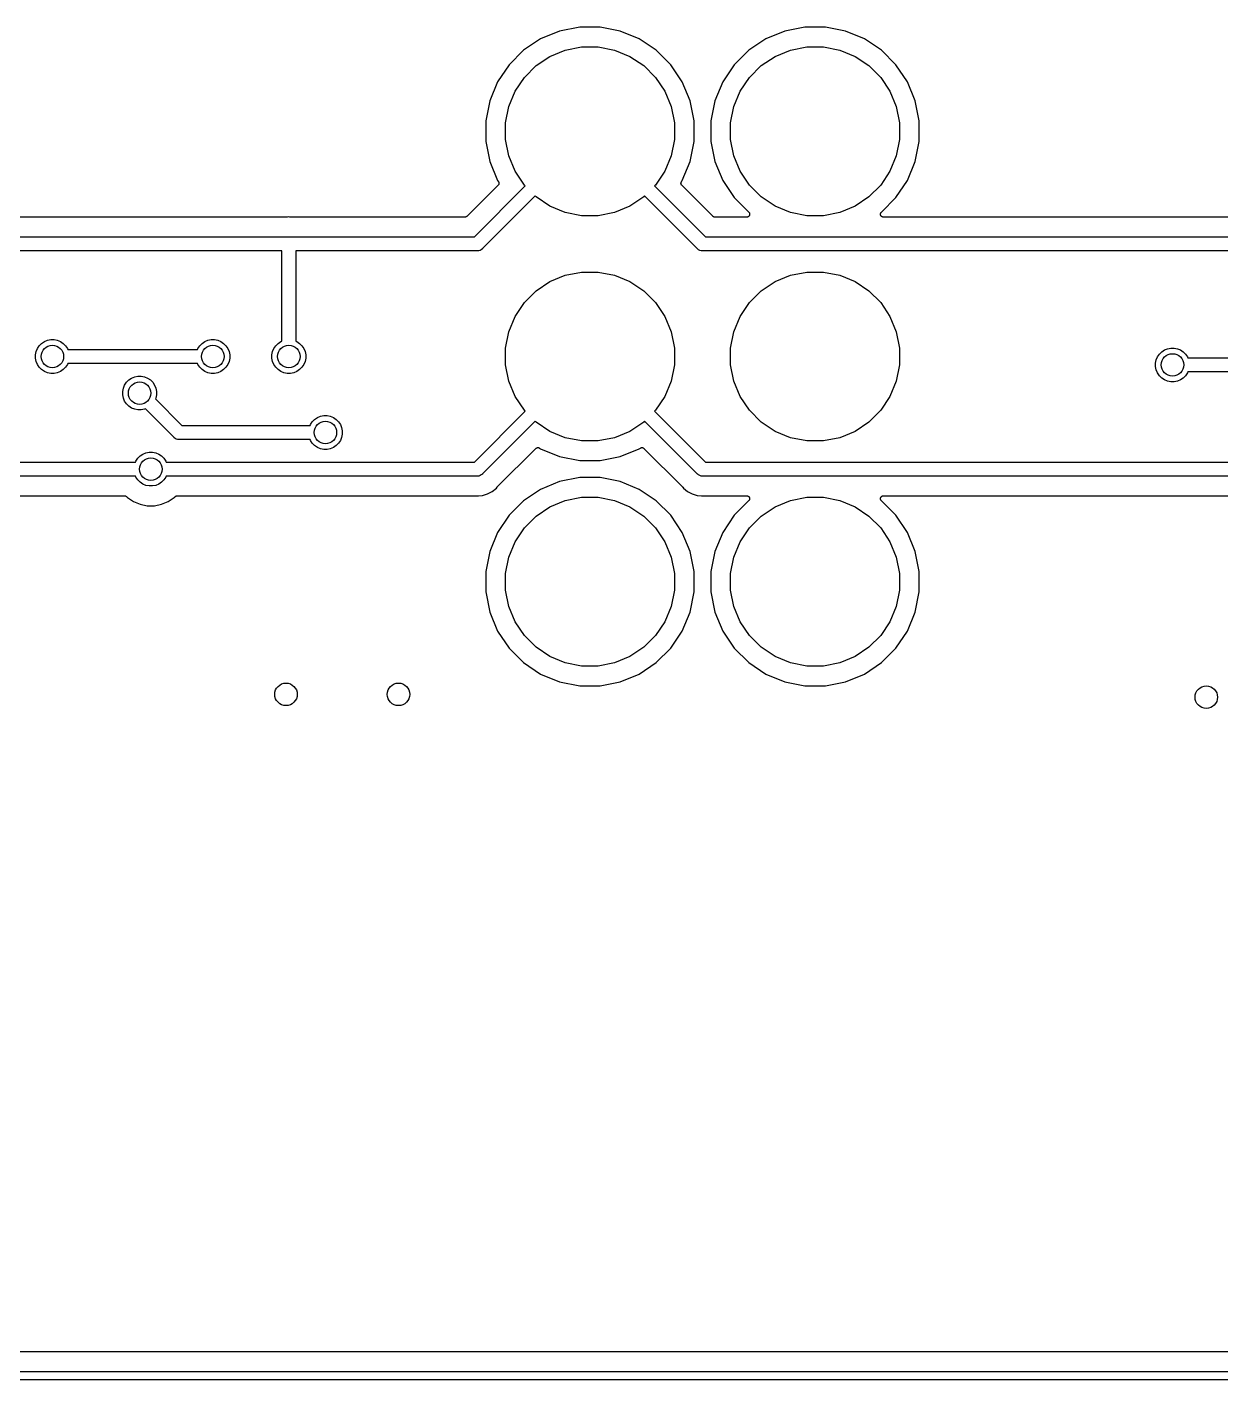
# Model space of a CAD drawing. Extents: x 3.36 to 8.33, y -5.94 to -3.6.
# Drawn here: x 6.598 to 7.433, y -5.936 to -4.99 of the extents above; entities that cross this region are included whole.
import ezdxf

# ---------------------------------------------------------------- set-up
doc = ezdxf.new("R2010")
doc.units = 0
doc.header["$MEASUREMENT"] = 0
doc.layers.add('BLACK', color=7, linetype='CONTINUOUS')

msp = doc.modelspace()

# ---------------------------------------------------------------- linework, layer by layer
at = {"layer": 'BLACK', "linetype": 'CONTINUOUS'}
for p, q in [((6.97088, -4.99296), (6.95763, -4.99845)), ((6.98495, -4.99016), (6.97088, -4.99296)), ((6.9993, -4.99016), (6.98495, -4.99016)), ((7.01337, -4.99296), (6.9993, -4.99016)), ((7.02663, -4.99845), (7.01337, -4.99296)), ((7.12836, -4.99296), (7.11511, -4.99845)), ((7.14243, -4.99016), (7.12836, -4.99296)), ((7.15678, -4.99016), (7.14243, -4.99016)), ((7.17085, -4.99296), (7.15678, -4.99016)), ((7.18411, -4.99845), (7.17085, -4.99296)), ((6.95763, -4.99845), (6.9457, -5.00642)), ((7.03856, -5.00642), (7.02663, -4.99845)), ((7.11511, -4.99845), (7.10318, -5.00642)), ((7.19604, -5.00642), (7.18411, -4.99845)), ((6.9457, -5.00642), (6.93555, -5.01656)), ((6.95448, -5.01712), (6.96415, -5.01066)), ((6.96415, -5.01066), (6.9749, -5.00621)), ((6.9749, -5.00621), (6.98631, -5.00394)), ((6.98631, -5.00394), (6.99794, -5.00394)), ((6.99794, -5.00394), (7.00935, -5.00621)), ((7.00935, -5.00621), (7.0201, -5.01066)), ((7.0201, -5.01066), (7.02977, -5.01712)), ((7.0487, -5.01656), (7.03856, -5.00642)), ((7.10318, -5.00642), (7.09303, -5.01656)), ((7.11196, -5.01712), (7.12163, -5.01066)), ((7.12163, -5.01066), (7.13238, -5.00621)), ((7.13238, -5.00621), (7.14379, -5.00394)), ((7.14379, -5.00394), (7.15542, -5.00394)), ((7.15542, -5.00394), (7.16683, -5.00621)), ((7.16683, -5.00621), (7.17758, -5.01066)), ((7.17758, -5.01066), (7.18725, -5.01712)), ((7.20618, -5.01656), (7.19604, -5.00642)), ((6.93555, -5.01656), (6.92758, -5.02849)), ((6.94625, -5.02535), (6.95448, -5.01712)), ((7.02977, -5.01712), (7.038, -5.02535)), ((7.05667, -5.02849), (7.0487, -5.01656)), ((7.09303, -5.01656), (7.08506, -5.02849)), ((7.10374, -5.02535), (7.11196, -5.01712)), ((7.18725, -5.01712), (7.19548, -5.02535)), ((7.21415, -5.02849), (7.20618, -5.01656)), ((6.92758, -5.02849), (6.92209, -5.04175)), ((6.93979, -5.03502), (6.94625, -5.02535)), ((7.038, -5.02535), (7.04446, -5.03502)), ((7.06216, -5.04175), (7.05667, -5.02849)), ((7.08506, -5.02849), (7.07957, -5.04175)), ((7.09727, -5.03502), (7.10374, -5.02535)), ((7.19548, -5.02535), (7.20194, -5.03502)), ((7.21964, -5.04175), (7.21415, -5.02849)), ((6.93534, -5.04577), (6.93979, -5.03502)), ((7.04446, -5.03502), (7.04891, -5.04577)), ((7.09282, -5.04577), (7.09727, -5.03502)), ((7.20194, -5.03502), (7.20639, -5.04577)), ((6.92209, -5.04175), (6.91929, -5.05582)), ((6.93307, -5.05718), (6.93534, -5.04577)), ((7.04891, -5.04577), (7.05118, -5.05718)), ((7.06496, -5.05582), (7.06216, -5.04175)), ((7.07957, -5.04175), (7.07677, -5.05582)), ((7.09055, -5.05718), (7.09282, -5.04577)), ((7.20639, -5.04577), (7.20866, -5.05718)), ((7.22244, -5.05582), (7.21964, -5.04175)), ((6.91929, -5.05582), (6.91929, -5.07017)), ((6.93307, -5.06881), (6.93307, -5.05718)), ((7.05118, -5.05718), (7.05118, -5.06881)), ((7.06496, -5.07017), (7.06496, -5.05582)), ((7.07677, -5.05582), (7.07677, -5.07017)), ((7.09055, -5.06881), (7.09055, -5.05718)), ((7.20866, -5.05718), (7.20866, -5.06881)), ((7.22244, -5.07017), (7.22244, -5.05582)), ((6.93534, -5.08022), (6.93307, -5.06881)), ((7.05118, -5.06881), (7.04891, -5.08022)), ((7.09282, -5.08022), (7.09055, -5.06881)), ((7.20866, -5.06881), (7.20639, -5.08022)), ((6.91929, -5.07017), (6.92209, -5.08424)), ((7.06216, -5.08424), (7.06496, -5.07017)), ((7.07677, -5.07017), (7.07957, -5.08424)), ((7.21964, -5.08424), (7.22244, -5.07017)), ((6.92209, -5.08424), (6.92758, -5.09749)), ((6.93979, -5.09097), (6.93534, -5.08022)), ((7.04891, -5.08022), (7.04446, -5.09097)), ((7.05667, -5.09749), (7.06216, -5.08424)), ((7.07957, -5.08424), (7.08506, -5.09749)), ((7.09727, -5.09097), (7.09282, -5.08022)), ((7.20639, -5.08022), (7.20194, -5.09097)), ((7.21415, -5.09749), (7.21964, -5.08424)), ((6.92758, -5.09749), (6.92812, -5.09831)), ((6.94625, -5.10064), (6.93979, -5.09097)), ((7.04446, -5.09097), (7.038, -5.10064)), ((7.05613, -5.09831), (7.05667, -5.09749)), ((7.08506, -5.09749), (7.09303, -5.10942)), ((7.10374, -5.10064), (7.09727, -5.09097)), ((7.20194, -5.09097), (7.19548, -5.10064)), ((7.20618, -5.10942), (7.21415, -5.09749)), ((6.92788, -5.10079), (6.90622, -5.12245)), ((6.91135, -5.13681), (6.94689, -5.10127)), ((6.928, -5.10065), (6.92788, -5.10079)), ((6.92811, -5.10051), (6.928, -5.10065)), ((6.92812, -5.1005), (6.92811, -5.10051)), ((6.92812, -5.09831), (6.92813, -5.09832)), ((6.92821, -5.10033), (6.92812, -5.10049)), ((6.92812, -5.10049), (6.92812, -5.1005)), ((6.92813, -5.09832), (6.92813, -5.09832)), ((6.92813, -5.09832), (6.92813, -5.09832)), ((6.92813, -5.09832), (6.92814, -5.09833)), ((6.92814, -5.09833), (6.92822, -5.09849)), ((6.9283, -5.10017), (6.92821, -5.10033)), ((6.92822, -5.09849), (6.92831, -5.09866)), ((6.92831, -5.10016), (6.9283, -5.10016)), ((6.9283, -5.10016), (6.9283, -5.10017)), ((6.92831, -5.09866), (6.92831, -5.09866)), ((6.92831, -5.09866), (6.92832, -5.09867)), ((6.92836, -5.09998), (6.92831, -5.10016)), ((6.92832, -5.09867), (6.92837, -5.09885)), ((6.92841, -5.0998), (6.92836, -5.09998)), ((6.92837, -5.09885), (6.92842, -5.09902)), ((6.92842, -5.0998), (6.92841, -5.0998)), ((6.92842, -5.09902), (6.92842, -5.09903)), ((6.92842, -5.09903), (6.92842, -5.09904)), ((6.92842, -5.09904), (6.92844, -5.09922)), ((6.92844, -5.0996), (6.92842, -5.09979)), ((6.92842, -5.09979), (6.92842, -5.0998)), ((6.92844, -5.09922), (6.92846, -5.09941)), ((6.92846, -5.09942), (6.92844, -5.0996)), ((6.92846, -5.09941), (6.92846, -5.09941)), ((6.92846, -5.09941), (6.92846, -5.09942)), ((6.94689, -5.10127), (6.94625, -5.10064)), ((7.038, -5.10064), (7.03736, -5.10127)), ((7.03736, -5.10127), (7.0729, -5.13681)), ((7.0558, -5.09938), (7.05582, -5.0992)), ((7.0558, -5.09939), (7.0558, -5.09938)), ((7.05581, -5.09958), (7.0558, -5.09939)), ((7.0558, -5.09939), (7.0558, -5.09939)), ((7.05583, -5.09976), (7.05581, -5.09958)), ((7.05582, -5.0992), (7.05583, -5.09901)), ((7.05583, -5.09901), (7.05584, -5.099)), ((7.05583, -5.09977), (7.05583, -5.09976)), ((7.05583, -5.09978), (7.05583, -5.09977)), ((7.05589, -5.09995), (7.05583, -5.09978)), ((7.05584, -5.099), (7.05589, -5.09882)), ((7.05584, -5.099), (7.05584, -5.099)), ((7.05589, -5.09882), (7.05595, -5.09864)), ((7.05594, -5.10013), (7.05589, -5.09995)), ((7.05594, -5.10014), (7.05594, -5.10013)), ((7.05603, -5.10031), (7.05594, -5.10014)), ((7.05594, -5.10014), (7.05594, -5.10014)), ((7.05595, -5.09863), (7.05604, -5.09847)), ((7.05595, -5.09864), (7.05595, -5.09863)), ((7.05595, -5.09864), (7.05595, -5.09864)), ((7.05611, -5.10047), (7.05603, -5.10031)), ((7.05604, -5.09847), (7.05613, -5.09831)), ((7.05612, -5.10048), (7.05611, -5.10047)), ((7.05624, -5.10063), (7.05612, -5.10048)), ((7.05612, -5.10048), (7.05612, -5.10048)), ((7.05635, -5.10077), (7.05624, -5.10063)), ((7.05636, -5.10078), (7.05635, -5.10077)), ((7.05637, -5.10079), (7.05636, -5.10078)), ((7.05636, -5.10078), (7.05636, -5.10078)), ((7.05636, -5.10078), (7.05636, -5.10078)), ((7.07804, -5.12245), (7.05637, -5.10079)), ((7.11196, -5.10886), (7.10374, -5.10064)), ((7.19548, -5.10064), (7.18725, -5.10886)), ((6.95385, -5.10823), (6.91704, -5.14504)), ((6.95448, -5.10886), (6.95385, -5.10823)), ((6.96415, -5.11533), (6.95448, -5.10886)), ((6.9749, -5.11978), (6.96415, -5.11533)), ((7.0201, -5.11533), (7.00935, -5.11978)), ((7.02977, -5.10886), (7.0201, -5.11533)), ((7.0304, -5.10823), (7.02977, -5.10886)), ((7.06722, -5.14504), (7.0304, -5.10823)), ((7.09303, -5.10942), (7.10328, -5.11967)), ((7.12163, -5.11533), (7.11196, -5.10886)), ((7.13238, -5.11978), (7.12163, -5.11533)), ((7.17758, -5.11533), (7.16683, -5.11978)), ((7.18725, -5.10886), (7.17758, -5.11533)), ((7.19594, -5.11967), (7.20618, -5.10942)), ((6.78048, -5.12303), (6.5674, -5.12303)), ((6.78056, -5.12302), (6.78048, -5.12303)), ((6.78065, -5.12302), (6.78056, -5.12302)), ((6.78067, -5.12302), (6.78065, -5.12302)), ((6.7815, -5.12294), (6.78067, -5.12302)), ((6.78232, -5.12302), (6.7815, -5.12294)), ((6.7824, -5.12302), (6.78232, -5.12302)), ((6.78248, -5.12303), (6.7824, -5.12302)), ((6.78251, -5.12303), (6.78248, -5.12303)), ((6.90482, -5.12303), (6.78251, -5.12303)), ((6.90501, -5.12301), (6.90482, -5.12303)), ((6.90519, -5.123), (6.90501, -5.12301)), ((6.9052, -5.123), (6.90519, -5.123)), ((6.90521, -5.12299), (6.9052, -5.123)), ((6.90538, -5.12294), (6.90521, -5.12299)), ((6.90556, -5.12289), (6.90538, -5.12294)), ((6.90557, -5.12288), (6.90556, -5.12289)), ((6.90556, -5.12289), (6.90556, -5.12289)), ((6.90574, -5.1228), (6.90557, -5.12288)), ((6.9059, -5.12271), (6.90574, -5.1228)), ((6.90591, -5.1227), (6.9059, -5.12271)), ((6.9059, -5.12271), (6.9059, -5.12271)), ((6.90606, -5.12259), (6.90591, -5.1227)), ((6.9062, -5.12247), (6.90606, -5.12259)), ((6.90621, -5.12246), (6.9062, -5.12247)), ((6.90622, -5.12245), (6.90621, -5.12246)), ((6.90621, -5.12246), (6.90621, -5.12246)), ((6.90621, -5.12246), (6.90621, -5.12246)), ((6.98631, -5.12205), (6.9749, -5.11978)), ((6.99794, -5.12205), (6.98631, -5.12205)), ((7.00935, -5.11978), (6.99794, -5.12205)), ((7.07818, -5.12257), (7.07804, -5.12245)), ((7.07832, -5.12269), (7.07818, -5.12257)), ((7.07833, -5.1227), (7.07832, -5.12269)), ((7.07832, -5.12269), (7.07832, -5.12269)), ((7.07849, -5.12279), (7.07833, -5.1227)), ((7.07865, -5.12287), (7.07849, -5.12279)), ((7.07866, -5.12288), (7.07865, -5.12287)), ((7.07867, -5.12288), (7.07866, -5.12288)), ((7.07885, -5.12293), (7.07867, -5.12288)), ((7.07902, -5.12299), (7.07885, -5.12293)), ((7.07903, -5.12299), (7.07902, -5.12299)), ((7.07904, -5.12299), (7.07903, -5.12299)), ((7.07922, -5.12301), (7.07904, -5.12299)), ((7.0794, -5.12303), (7.07922, -5.12301)), ((7.07942, -5.12303), (7.0794, -5.12303)), ((7.07943, -5.12303), (7.07942, -5.12303)), ((7.07942, -5.12303), (7.07942, -5.12303)), ((7.07942, -5.12303), (7.07942, -5.12303)), ((7.10189, -5.12303), (7.07943, -5.12303)), ((7.10207, -5.12301), (7.10189, -5.12303)), ((7.10227, -5.123), (7.10207, -5.12301)), ((7.10245, -5.12294), (7.10227, -5.12299)), ((7.10227, -5.12299), (7.10227, -5.12299)), ((7.10227, -5.12299), (7.10227, -5.123)), ((7.10263, -5.12289), (7.10245, -5.12294)), ((7.10264, -5.12288), (7.10263, -5.12289)), ((7.10281, -5.12279), (7.10264, -5.12288)), ((7.10264, -5.12288), (7.10264, -5.12288)), ((7.10297, -5.12271), (7.10281, -5.12279)), ((7.10298, -5.1227), (7.10297, -5.12271)), ((7.10313, -5.12258), (7.10298, -5.1227)), ((7.10298, -5.1227), (7.10298, -5.1227)), ((7.10327, -5.12246), (7.10313, -5.12258)), ((7.10328, -5.12246), (7.10327, -5.12246)), ((7.10327, -5.12246), (7.10327, -5.12246)), ((7.10328, -5.11967), (7.1033, -5.11969)), ((7.1034, -5.12231), (7.10328, -5.12246)), ((7.1033, -5.11969), (7.1033, -5.11969)), ((7.1033, -5.11969), (7.1033, -5.11969)), ((7.1033, -5.11969), (7.1033, -5.11969)), ((7.1033, -5.11969), (7.10341, -5.11983)), ((7.10352, -5.12217), (7.1034, -5.12231)), ((7.10341, -5.11983), (7.10354, -5.11999)), ((7.10361, -5.12199), (7.10352, -5.12216)), ((7.10352, -5.12216), (7.10352, -5.12217)), ((7.10352, -5.12217), (7.10352, -5.12217)), ((7.10354, -5.11999), (7.10354, -5.11999)), ((7.10354, -5.11999), (7.10354, -5.11999)), ((7.10354, -5.11999), (7.10363, -5.12016)), ((7.1037, -5.12183), (7.10361, -5.12199)), ((7.10363, -5.12016), (7.10371, -5.12033)), ((7.10376, -5.12164), (7.1037, -5.12183)), ((7.1037, -5.12183), (7.1037, -5.12183)), ((7.1037, -5.12183), (7.1037, -5.12183)), ((7.10371, -5.12033), (7.10372, -5.12033)), ((7.10372, -5.12033), (7.10372, -5.12033)), ((7.10372, -5.12033), (7.10377, -5.12052)), ((7.10382, -5.12147), (7.10376, -5.12164)), ((7.10377, -5.12052), (7.10382, -5.12069)), ((7.10382, -5.12069), (7.10382, -5.1207)), ((7.10382, -5.1207), (7.10382, -5.1207)), ((7.10382, -5.1207), (7.10384, -5.12089)), ((7.10384, -5.12127), (7.10382, -5.12146)), ((7.10382, -5.12146), (7.10382, -5.12146)), ((7.10382, -5.12146), (7.10382, -5.12147)), ((7.10384, -5.12089), (7.10386, -5.12108)), ((7.10386, -5.12108), (7.10384, -5.12127)), ((7.10386, -5.12108), (7.10386, -5.12108)), ((7.10386, -5.12108), (7.10386, -5.12108)), ((7.14379, -5.12205), (7.13238, -5.11978)), ((7.15542, -5.12205), (7.14379, -5.12205)), ((7.16683, -5.11978), (7.15542, -5.12205)), ((7.19535, -5.12105), (7.19537, -5.12086)), ((7.19535, -5.12106), (7.19535, -5.12105)), ((7.19535, -5.12105), (7.19535, -5.12105)), ((7.19537, -5.12125), (7.19535, -5.12106)), ((7.19537, -5.12086), (7.19539, -5.12067)), ((7.19539, -5.12143), (7.19537, -5.12125)), ((7.19539, -5.12067), (7.19545, -5.12048)), ((7.19539, -5.12067), (7.19539, -5.12067)), ((7.19539, -5.12067), (7.19539, -5.12067)), ((7.19539, -5.12144), (7.19539, -5.12143)), ((7.19539, -5.12143), (7.19539, -5.12143)), ((7.19545, -5.12162), (7.19539, -5.12144)), ((7.19545, -5.12048), (7.19551, -5.12031)), ((7.1955, -5.1218), (7.19545, -5.12162)), ((7.1955, -5.12181), (7.1955, -5.1218)), ((7.1955, -5.1218), (7.1955, -5.1218)), ((7.19559, -5.12198), (7.1955, -5.12181)), ((7.19551, -5.1203), (7.1956, -5.12013)), ((7.19551, -5.12031), (7.19551, -5.1203)), ((7.19551, -5.1203), (7.19551, -5.1203)), ((7.19568, -5.12214), (7.19559, -5.12198)), ((7.1956, -5.12013), (7.19569, -5.11997)), ((7.19568, -5.12215), (7.19568, -5.12214)), ((7.19568, -5.12214), (7.19568, -5.12214)), ((7.1958, -5.1223), (7.19568, -5.12215)), ((7.19569, -5.11996), (7.19581, -5.11981)), ((7.19569, -5.11997), (7.19569, -5.11996)), ((7.19569, -5.11997), (7.19569, -5.11997)), ((7.19592, -5.12244), (7.1958, -5.1223)), ((7.19581, -5.11981), (7.19593, -5.11967)), ((7.19592, -5.12245), (7.19592, -5.12244)), ((7.19592, -5.12244), (7.19592, -5.12244)), ((7.19607, -5.12257), (7.19592, -5.12245)), ((7.19593, -5.11967), (7.19594, -5.11967)), ((7.19594, -5.11967), (7.19594, -5.11967)), ((7.19594, -5.11967), (7.19594, -5.11967)), ((7.19621, -5.12269), (7.19607, -5.12257)), ((7.19622, -5.12269), (7.19621, -5.12269)), ((7.19621, -5.12269), (7.19621, -5.12269)), ((7.19638, -5.12278), (7.19622, -5.12269)), ((7.19655, -5.12287), (7.19638, -5.12278)), ((7.19673, -5.12293), (7.19655, -5.12287)), ((7.19655, -5.12287), (7.19655, -5.12287)), ((7.19655, -5.12287), (7.19655, -5.12287)), ((7.19691, -5.12299), (7.19673, -5.12293)), ((7.19692, -5.12299), (7.19691, -5.12299)), ((7.19711, -5.12301), (7.19692, -5.12299)), ((7.19692, -5.12299), (7.19692, -5.12299)), ((7.1973, -5.12303), (7.19711, -5.12301)), ((7.1973, -5.12303), (7.1973, -5.12303)), ((7.1973, -5.12303), (7.1973, -5.12303)), ((7.1973, -5.12303), (7.1973, -5.12303)), ((7.19732, -5.12303), (7.1973, -5.12303)), ((7.57433, -5.12303), (7.19732, -5.12303)), ((6.44298, -5.13681), (6.78125, -5.13681)), ((6.78125, -5.13681), (6.7815, -5.13679)), ((6.7815, -5.13679), (6.78174, -5.13681)), ((6.78174, -5.13681), (6.91135, -5.13681)), ((6.91688, -5.14523), (6.91613, -5.14584)), ((6.91704, -5.14504), (6.91688, -5.14523)), ((7.06737, -5.14523), (7.06722, -5.14504)), ((7.06756, -5.14538), (7.06737, -5.14523)), ((7.06812, -5.14584), (7.06756, -5.14538)), ((7.06756, -5.14538), (7.06756, -5.14538)), ((7.0729, -5.13681), (7.59048, -5.13681)), ((6.77657, -5.14665), (6.44119, -5.14665)), ((6.77657, -5.20973), (6.77657, -5.14665)), ((6.91314, -5.14665), (6.78642, -5.14665)), ((6.78642, -5.14665), (6.78642, -5.20973)), ((6.91339, -5.14668), (6.91314, -5.14665)), ((6.91363, -5.14665), (6.91339, -5.14668)), ((6.91435, -5.14658), (6.91363, -5.14665)), ((6.91363, -5.14665), (6.91363, -5.14665)), ((6.91528, -5.1463), (6.91435, -5.14658)), ((6.91613, -5.14584), (6.91528, -5.1463)), ((7.06853, -5.14607), (7.06812, -5.14584)), ((7.06897, -5.1463), (7.06853, -5.14607)), ((7.0699, -5.14658), (7.06897, -5.1463)), ((7.07062, -5.14665), (7.0699, -5.14658)), ((7.07063, -5.14665), (7.07062, -5.14665)), ((7.07087, -5.14668), (7.07063, -5.14665)), ((7.07111, -5.14665), (7.07087, -5.14668)), ((7.59228, -5.14665), (7.07111, -5.14665)), ((6.96415, -5.16814), (6.9749, -5.16369)), ((6.9749, -5.16369), (6.98631, -5.16142)), ((6.98631, -5.16142), (6.99794, -5.16142)), ((6.99794, -5.16142), (7.00935, -5.16369)), ((7.00935, -5.16369), (7.0201, -5.16814)), ((7.12163, -5.16814), (7.13238, -5.16369)), ((7.13238, -5.16369), (7.14379, -5.16142)), ((7.14379, -5.16142), (7.15542, -5.16142)), ((7.15542, -5.16142), (7.16683, -5.16369)), ((7.16683, -5.16369), (7.17758, -5.16814)), ((6.95448, -5.1746), (6.96415, -5.16814)), ((7.0201, -5.16814), (7.02977, -5.1746)), ((7.11196, -5.1746), (7.12163, -5.16814)), ((7.17758, -5.16814), (7.18725, -5.1746)), ((6.93979, -5.1925), (6.94625, -5.18283)), ((6.94625, -5.18283), (6.95448, -5.1746)), ((7.02977, -5.1746), (7.038, -5.18283)), ((7.038, -5.18283), (7.04446, -5.1925)), ((7.09727, -5.1925), (7.10374, -5.18283)), ((7.10374, -5.18283), (7.11196, -5.1746)), ((7.18725, -5.1746), (7.19548, -5.18283)), ((7.19548, -5.18283), (7.20194, -5.1925)), ((6.93534, -5.20325), (6.93979, -5.1925)), ((7.04446, -5.1925), (7.04891, -5.20325)), ((7.09282, -5.20325), (7.09727, -5.1925)), ((7.20194, -5.1925), (7.20639, -5.20325)), ((6.60697, -5.21294), (6.60861, -5.2113)), ((6.60861, -5.2113), (6.61055, -5.21001)), ((6.61055, -5.21001), (6.6127, -5.20912)), ((6.6127, -5.20912), (6.61498, -5.20866)), ((6.61498, -5.20866), (6.6173, -5.20866)), ((6.6173, -5.20866), (6.61959, -5.20912)), ((6.61959, -5.20912), (6.62174, -5.21001)), ((6.62174, -5.21001), (6.62367, -5.2113)), ((6.62367, -5.2113), (6.62532, -5.21294)), ((6.71917, -5.21294), (6.72082, -5.2113)), ((6.72082, -5.2113), (6.72275, -5.21001)), ((6.72275, -5.21001), (6.7249, -5.20912)), ((6.7249, -5.20912), (6.72718, -5.20866)), ((6.72718, -5.20866), (6.72951, -5.20866)), ((6.72951, -5.20866), (6.73179, -5.20912)), ((6.73179, -5.20912), (6.73394, -5.21001)), ((6.73394, -5.21001), (6.73588, -5.2113)), ((6.73588, -5.2113), (6.73752, -5.21294)), ((6.77232, -5.21294), (6.77397, -5.2113)), ((6.77397, -5.2113), (6.7759, -5.21001)), ((6.7759, -5.21001), (6.77657, -5.20973)), ((6.78642, -5.20973), (6.78709, -5.21001)), ((6.78709, -5.21001), (6.78903, -5.2113)), ((6.78903, -5.2113), (6.79067, -5.21294)), ((6.93307, -5.21466), (6.93534, -5.20325)), ((7.04891, -5.20325), (7.05118, -5.21466)), ((7.09055, -5.21466), (7.09282, -5.20325)), ((7.20639, -5.20325), (7.20866, -5.21466)), ((6.60433, -5.21931), (6.60478, -5.21703)), ((6.60433, -5.22164), (6.60433, -5.21931)), ((6.60478, -5.21703), (6.60567, -5.21488)), ((6.60567, -5.21488), (6.60697, -5.21294)), ((6.62532, -5.21294), (6.62661, -5.21488)), ((6.62661, -5.21488), (6.62689, -5.21555)), ((6.62689, -5.21555), (6.7176, -5.21555)), ((6.7176, -5.21555), (6.71788, -5.21488)), ((6.71788, -5.21488), (6.71917, -5.21294)), ((6.73752, -5.21294), (6.73881, -5.21488)), ((6.73881, -5.21488), (6.7397, -5.21703)), ((6.7397, -5.21703), (6.74016, -5.21931)), ((6.74016, -5.21931), (6.74016, -5.22164)), ((6.76969, -5.21931), (6.77014, -5.21703)), ((6.76969, -5.22164), (6.76969, -5.21931)), ((6.77014, -5.21703), (6.77103, -5.21488)), ((6.77103, -5.21488), (6.77232, -5.21294)), ((6.79067, -5.21294), (6.79196, -5.21488)), ((6.79196, -5.21488), (6.79285, -5.21703)), ((6.79285, -5.21703), (6.79331, -5.21931)), ((6.79331, -5.21931), (6.79331, -5.22164)), ((6.93307, -5.22629), (6.93307, -5.21466)), ((7.05118, -5.21466), (7.05118, -5.22629)), ((7.09055, -5.22629), (7.09055, -5.21466)), ((7.20866, -5.21466), (7.20866, -5.22629)), ((7.38825, -5.22293), (7.38914, -5.22078)), ((7.38914, -5.22078), (7.39043, -5.21885)), ((7.39043, -5.21885), (7.39208, -5.2172)), ((7.39208, -5.2172), (7.39401, -5.21591)), ((7.39401, -5.21591), (7.39616, -5.21502)), ((7.39616, -5.21502), (7.39844, -5.21457)), ((7.39844, -5.21457), (7.40077, -5.21457)), ((7.40077, -5.21457), (7.40305, -5.21502)), ((7.40305, -5.21502), (7.4052, -5.21591)), ((7.4052, -5.21591), (7.40714, -5.2172)), ((7.40714, -5.2172), (7.40878, -5.21885)), ((7.40878, -5.21885), (7.41007, -5.22078)), ((7.41007, -5.22078), (7.41035, -5.22146)), ((6.60478, -5.22392), (6.60433, -5.22164)), ((6.60567, -5.22607), (6.60478, -5.22392)), ((6.60697, -5.228), (6.60567, -5.22607)), ((6.60861, -5.22965), (6.60697, -5.228)), ((6.61055, -5.23094), (6.60861, -5.22965)), ((6.62367, -5.22965), (6.62174, -5.23094)), ((6.62532, -5.228), (6.62367, -5.22965)), ((6.62661, -5.22607), (6.62532, -5.228)), ((6.62689, -5.22539), (6.62661, -5.22607)), ((6.7176, -5.22539), (6.62689, -5.22539)), ((6.71788, -5.22607), (6.7176, -5.22539)), ((6.71917, -5.228), (6.71788, -5.22607)), ((6.72082, -5.22965), (6.71917, -5.228)), ((6.72275, -5.23094), (6.72082, -5.22965)), ((6.73588, -5.22965), (6.73394, -5.23094)), ((6.73752, -5.228), (6.73588, -5.22965)), ((6.73881, -5.22607), (6.73752, -5.228)), ((6.7397, -5.22392), (6.73881, -5.22607)), ((6.74016, -5.22164), (6.7397, -5.22392)), ((6.77014, -5.22392), (6.76969, -5.22164)), ((6.77103, -5.22607), (6.77014, -5.22392)), ((6.77232, -5.228), (6.77103, -5.22607)), ((6.77397, -5.22965), (6.77232, -5.228)), ((6.7759, -5.23094), (6.77397, -5.22965)), ((6.78903, -5.22965), (6.78709, -5.23094)), ((6.79067, -5.228), (6.78903, -5.22965)), ((6.79196, -5.22607), (6.79067, -5.228)), ((6.79285, -5.22392), (6.79196, -5.22607)), ((6.79331, -5.22164), (6.79285, -5.22392)), ((6.93534, -5.2377), (6.93307, -5.22629)), ((7.05118, -5.22629), (7.04891, -5.2377)), ((7.09282, -5.2377), (7.09055, -5.22629)), ((7.20866, -5.22629), (7.20639, -5.2377)), ((7.3878, -5.22521), (7.38825, -5.22293)), ((7.3878, -5.22754), (7.3878, -5.22521)), ((7.38825, -5.22982), (7.3878, -5.22754)), ((7.38914, -5.23197), (7.38825, -5.22982)), ((7.41035, -5.22146), (7.47351, -5.22146)), ((6.6127, -5.23183), (6.61055, -5.23094)), ((6.61498, -5.23228), (6.6127, -5.23183)), ((6.6173, -5.23228), (6.61498, -5.23228)), ((6.61959, -5.23183), (6.6173, -5.23228)), ((6.62174, -5.23094), (6.61959, -5.23183)), ((6.6667, -5.24047), (6.66799, -5.23853)), ((6.66799, -5.23853), (6.66964, -5.23689)), ((6.66964, -5.23689), (6.67157, -5.2356)), ((6.67157, -5.2356), (6.67372, -5.23471)), ((6.67372, -5.23471), (6.676, -5.23425)), ((6.676, -5.23425), (6.67833, -5.23425)), ((6.67833, -5.23425), (6.68061, -5.23471)), ((6.68061, -5.23471), (6.68276, -5.2356)), ((6.68276, -5.2356), (6.68469, -5.23689)), ((6.68469, -5.23689), (6.68634, -5.23853)), ((6.68634, -5.23853), (6.68763, -5.24047)), ((6.7249, -5.23183), (6.72275, -5.23094)), ((6.72718, -5.23228), (6.7249, -5.23183)), ((6.72951, -5.23228), (6.72718, -5.23228)), ((6.73179, -5.23183), (6.72951, -5.23228)), ((6.73394, -5.23094), (6.73179, -5.23183)), ((6.77805, -5.23183), (6.7759, -5.23094)), ((6.78033, -5.23228), (6.77805, -5.23183)), ((6.78266, -5.23228), (6.78033, -5.23228)), ((6.78494, -5.23183), (6.78266, -5.23228)), ((6.78709, -5.23094), (6.78494, -5.23183)), ((6.93979, -5.24845), (6.93534, -5.2377)), ((7.04891, -5.2377), (7.04446, -5.24845)), ((7.09727, -5.24845), (7.09282, -5.2377)), ((7.20639, -5.2377), (7.20194, -5.24845)), ((7.39043, -5.23391), (7.38914, -5.23197)), ((7.39208, -5.23555), (7.39043, -5.23391)), ((7.39401, -5.23684), (7.39208, -5.23555)), ((7.39616, -5.23774), (7.39401, -5.23684)), ((7.39844, -5.23819), (7.39616, -5.23774)), ((7.40077, -5.23819), (7.39844, -5.23819)), ((7.40305, -5.23774), (7.40077, -5.23819)), ((7.4052, -5.23684), (7.40305, -5.23774)), ((7.40714, -5.23555), (7.4052, -5.23684)), ((7.40878, -5.23391), (7.40714, -5.23555)), ((7.41007, -5.23197), (7.40878, -5.23391)), ((7.41035, -5.2313), (7.41007, -5.23197)), ((7.47351, -5.2313), (7.41035, -5.2313)), ((6.66535, -5.2449), (6.66581, -5.24262)), ((6.66535, -5.24723), (6.66535, -5.2449)), ((6.66581, -5.24951), (6.66535, -5.24723)), ((6.66581, -5.24262), (6.6667, -5.24047)), ((6.6667, -5.25166), (6.66581, -5.24951)), ((6.68763, -5.24047), (6.68852, -5.24262)), ((6.68852, -5.24951), (6.68824, -5.25018)), ((6.68852, -5.24262), (6.68898, -5.2449)), ((6.68898, -5.24723), (6.68852, -5.24951)), ((6.68898, -5.2449), (6.68898, -5.24723)), ((6.94625, -5.25812), (6.93979, -5.24845)), ((7.04446, -5.24845), (7.038, -5.25812)), ((7.10374, -5.25812), (7.09727, -5.24845)), ((7.20194, -5.24845), (7.19548, -5.25812)), ((6.66799, -5.25359), (6.6667, -5.25166)), ((6.66964, -5.25524), (6.66799, -5.25359)), ((6.67157, -5.25653), (6.66964, -5.25524)), ((6.67372, -5.25742), (6.67157, -5.25653)), ((6.676, -5.25787), (6.67372, -5.25742)), ((6.67833, -5.25787), (6.676, -5.25787)), ((6.68061, -5.25742), (6.67833, -5.25787)), ((6.68128, -5.25714), (6.68061, -5.25742)), ((6.70107, -5.27693), (6.68128, -5.25714)), ((6.68824, -5.25018), (6.70676, -5.2687)), ((6.91135, -5.29429), (6.94689, -5.25875)), ((6.94689, -5.25875), (6.94625, -5.25812)), ((7.038, -5.25812), (7.03736, -5.25875)), ((7.03736, -5.25875), (7.0729, -5.29429)), ((7.11196, -5.26634), (7.10374, -5.25812)), ((7.19548, -5.25812), (7.18725, -5.26634)), ((6.79634, -5.2687), (6.79662, -5.26803)), ((6.79662, -5.26803), (6.79791, -5.26609)), ((6.79791, -5.26609), (6.79956, -5.26445)), ((6.79956, -5.26445), (6.80149, -5.26316)), ((6.80149, -5.26316), (6.80364, -5.26226)), ((6.80364, -5.26226), (6.80592, -5.26181)), ((6.80592, -5.26181), (6.80825, -5.26181)), ((6.80825, -5.26181), (6.81053, -5.26226)), ((6.81053, -5.26226), (6.81268, -5.26316)), ((6.81268, -5.26316), (6.81462, -5.26445)), ((6.81462, -5.26445), (6.81626, -5.26609)), ((6.81626, -5.26609), (6.81755, -5.26803)), ((6.81755, -5.26803), (6.81844, -5.27018)), ((6.95385, -5.26571), (6.91704, -5.30252)), ((6.95448, -5.26634), (6.95385, -5.26571)), ((6.96415, -5.27281), (6.95448, -5.26634)), ((7.02977, -5.26634), (7.0201, -5.27281)), ((7.0304, -5.26571), (7.02977, -5.26634)), ((7.06722, -5.30252), (7.0304, -5.26571)), ((7.12163, -5.27281), (7.11196, -5.26634)), ((7.18725, -5.26634), (7.17758, -5.27281)), ((6.70123, -5.27712), (6.70107, -5.27693)), ((6.70142, -5.27727), (6.70123, -5.27712)), ((6.70174, -5.27754), (6.70142, -5.27727)), ((6.70142, -5.27727), (6.70142, -5.27727)), ((6.70198, -5.27773), (6.70174, -5.27754)), ((6.70283, -5.27819), (6.70198, -5.27773)), ((6.70676, -5.2687), (6.79634, -5.2687)), ((6.81844, -5.27707), (6.81755, -5.27922)), ((6.81844, -5.27018), (6.8189, -5.27246)), ((6.8189, -5.27479), (6.81844, -5.27707)), ((6.8189, -5.27246), (6.8189, -5.27479)), ((6.9749, -5.27726), (6.96415, -5.27281)), ((6.98631, -5.27953), (6.9749, -5.27726)), ((7.00935, -5.27726), (6.99794, -5.27953)), ((7.0201, -5.27281), (7.00935, -5.27726)), ((7.13238, -5.27726), (7.12163, -5.27281)), ((7.14379, -5.27953), (7.13238, -5.27726)), ((7.16683, -5.27726), (7.15542, -5.27953)), ((7.17758, -5.27281), (7.16683, -5.27726)), ((6.70376, -5.27847), (6.70283, -5.27819)), ((6.70448, -5.27854), (6.70376, -5.27847)), ((6.70472, -5.27857), (6.70448, -5.27854)), ((6.70448, -5.27854), (6.70448, -5.27854)), ((6.70497, -5.27854), (6.70472, -5.27857)), ((6.79634, -5.27854), (6.70497, -5.27854)), ((6.79662, -5.27922), (6.79634, -5.27854)), ((6.79791, -5.28115), (6.79662, -5.27922)), ((6.79956, -5.2828), (6.79791, -5.28115)), ((6.80149, -5.28409), (6.79956, -5.2828)), ((6.80364, -5.28498), (6.80149, -5.28409)), ((6.80592, -5.28543), (6.80364, -5.28498)), ((6.80825, -5.28543), (6.80592, -5.28543)), ((6.81053, -5.28498), (6.80825, -5.28543)), ((6.81268, -5.28409), (6.81053, -5.28498)), ((6.81462, -5.2828), (6.81268, -5.28409)), ((6.81626, -5.28115), (6.81462, -5.2828)), ((6.81755, -5.27922), (6.81626, -5.28115)), ((6.92733, -5.31172), (6.95433, -5.28472)), ((6.95433, -5.28472), (6.95433, -5.28471)), ((6.95433, -5.28471), (6.95434, -5.28471)), ((6.95434, -5.28471), (6.95435, -5.2847)), ((6.95434, -5.28471), (6.95434, -5.28471)), ((6.95435, -5.2847), (6.95449, -5.28459)), ((6.95449, -5.28459), (6.95463, -5.28447)), ((6.95463, -5.28447), (6.95464, -5.28446)), ((6.95464, -5.28446), (6.95465, -5.28446)), ((6.95465, -5.28446), (6.95481, -5.28437)), ((6.95481, -5.28437), (6.95497, -5.28429)), ((6.95497, -5.28429), (6.95498, -5.28429)), ((6.95498, -5.28429), (6.95499, -5.28428)), ((6.95499, -5.28428), (6.95516, -5.28423)), ((6.95516, -5.28423), (6.95534, -5.28418)), ((6.95534, -5.28418), (6.95535, -5.28418)), ((6.95535, -5.28418), (6.95536, -5.28418)), ((6.95536, -5.28418), (6.95554, -5.28416)), ((6.95554, -5.28416), (6.95572, -5.28414)), ((6.95572, -5.28414), (6.95573, -5.28414)), ((6.95573, -5.28414), (6.95574, -5.28414)), ((6.95574, -5.28414), (6.95592, -5.28416)), ((6.95592, -5.28416), (6.95611, -5.28418)), ((6.95611, -5.28418), (6.95611, -5.28418)), ((6.95611, -5.28418), (6.95612, -5.28418)), ((6.95612, -5.28418), (6.9563, -5.28424)), ((6.9563, -5.28424), (6.95647, -5.28429)), ((6.95647, -5.28429), (6.95648, -5.2843)), ((6.95648, -5.2843), (6.95649, -5.2843)), ((6.95649, -5.2843), (6.95665, -5.28439)), ((6.95665, -5.28439), (6.95681, -5.28447)), ((6.95681, -5.28447), (6.95763, -5.28502)), ((6.95763, -5.28502), (6.97088, -5.29051)), ((6.99794, -5.27953), (6.98631, -5.27953)), ((7.01337, -5.29051), (7.02663, -5.28502)), ((7.02663, -5.28502), (7.02744, -5.28447)), ((7.02744, -5.28447), (7.02745, -5.28447)), ((7.02745, -5.28447), (7.02746, -5.28446)), ((7.02745, -5.28447), (7.02745, -5.28447)), ((7.02745, -5.28447), (7.02745, -5.28447)), ((7.02746, -5.28446), (7.02762, -5.28438)), ((7.02762, -5.28438), (7.02779, -5.28429)), ((7.02779, -5.28429), (7.0278, -5.28429)), ((7.0278, -5.28428), (7.02798, -5.28423)), ((7.0278, -5.28429), (7.0278, -5.28428)), ((7.02798, -5.28423), (7.02816, -5.28418)), ((7.02816, -5.28418), (7.02817, -5.28418)), ((7.02817, -5.28418), (7.02836, -5.28416)), ((7.02817, -5.28418), (7.02817, -5.28418)), ((7.02836, -5.28416), (7.02854, -5.28414)), ((7.02854, -5.28414), (7.02855, -5.28414)), ((7.02855, -5.28414), (7.02856, -5.28414)), ((7.02856, -5.28414), (7.02874, -5.28416)), ((7.02874, -5.28416), (7.02892, -5.28418)), ((7.02892, -5.28418), (7.02893, -5.28418)), ((7.02893, -5.28418), (7.02894, -5.28418)), ((7.02894, -5.28418), (7.02911, -5.28424)), ((7.02911, -5.28424), (7.02929, -5.28429)), ((7.02929, -5.28429), (7.0293, -5.2843)), ((7.0293, -5.2843), (7.0293, -5.2843)), ((7.0293, -5.2843), (7.02946, -5.28439)), ((7.02946, -5.28439), (7.02963, -5.28447)), ((7.02963, -5.28447), (7.02963, -5.28448)), ((7.02963, -5.28448), (7.02964, -5.28448)), ((7.02964, -5.28448), (7.02978, -5.2846)), ((7.02978, -5.2846), (7.02993, -5.28472)), ((7.02993, -5.28472), (7.05692, -5.31172)), ((7.15542, -5.27953), (7.14379, -5.27953)), ((6.44298, -5.29429), (6.67429, -5.29429)), ((6.67429, -5.29429), (6.67457, -5.29362)), ((6.67457, -5.29362), (6.67587, -5.29168)), ((6.67587, -5.29168), (6.67751, -5.29004)), ((6.67751, -5.29004), (6.67944, -5.28875)), ((6.67944, -5.28875), (6.68159, -5.28786)), ((6.68159, -5.28786), (6.68388, -5.2874)), ((6.68388, -5.2874), (6.6862, -5.2874)), ((6.6862, -5.2874), (6.68848, -5.28786)), ((6.68848, -5.28786), (6.69063, -5.28875)), ((6.69063, -5.28875), (6.69257, -5.29004)), ((6.69257, -5.29004), (6.69421, -5.29168)), ((6.69421, -5.29168), (6.69551, -5.29362)), ((6.69551, -5.29362), (6.69579, -5.29429)), ((6.69579, -5.29429), (6.91135, -5.29429)), ((6.97088, -5.29051), (6.98495, -5.29331)), ((6.98495, -5.29331), (6.9993, -5.29331)), ((6.9993, -5.29331), (7.01337, -5.29051)), ((7.0729, -5.29429), (7.54127, -5.29429)), ((6.67429, -5.30413), (6.44119, -5.30413)), ((6.67457, -5.30481), (6.67429, -5.30413)), ((6.67587, -5.30674), (6.67457, -5.30481)), ((6.69551, -5.30481), (6.69421, -5.30674)), ((6.69579, -5.30413), (6.69551, -5.30481)), ((6.91314, -5.30413), (6.69579, -5.30413)), ((6.91339, -5.30416), (6.91314, -5.30413)), ((6.91363, -5.30413), (6.91339, -5.30416)), ((6.91435, -5.30406), (6.91363, -5.30413)), ((6.91363, -5.30413), (6.91363, -5.30413)), ((6.91528, -5.30378), (6.91435, -5.30406)), ((6.91613, -5.30332), (6.91528, -5.30378)), ((6.91688, -5.30271), (6.91613, -5.30332)), ((6.91704, -5.30252), (6.91688, -5.30271)), ((6.98495, -5.30512), (6.97088, -5.30792)), ((6.9993, -5.30512), (6.98495, -5.30512)), ((7.01337, -5.30792), (6.9993, -5.30512)), ((7.06737, -5.30271), (7.06722, -5.30252)), ((7.06756, -5.30286), (7.06737, -5.30271)), ((7.06812, -5.30332), (7.06756, -5.30286)), ((7.06756, -5.30286), (7.06756, -5.30286)), ((7.06897, -5.30378), (7.06812, -5.30332)), ((7.0699, -5.30406), (7.06897, -5.30378)), ((7.07062, -5.30413), (7.0699, -5.30406)), ((7.07063, -5.30413), (7.07062, -5.30413)), ((7.07087, -5.30416), (7.07063, -5.30413)), ((7.07111, -5.30413), (7.07087, -5.30416)), ((7.54307, -5.30413), (7.07111, -5.30413)), ((6.67751, -5.30839), (6.67587, -5.30674)), ((6.67944, -5.30968), (6.67751, -5.30839)), ((6.68159, -5.31057), (6.67944, -5.30968)), ((6.68388, -5.31102), (6.68159, -5.31057)), ((6.6862, -5.31102), (6.68388, -5.31102)), ((6.68848, -5.31057), (6.6862, -5.31102)), ((6.69063, -5.30968), (6.68848, -5.31057)), ((6.69257, -5.30839), (6.69063, -5.30968)), ((6.69421, -5.30674), (6.69257, -5.30839)), ((6.92058, -5.31657), (6.92383, -5.31484)), ((6.92383, -5.31484), (6.92667, -5.3125)), ((6.92667, -5.3125), (6.9272, -5.31186)), ((6.9272, -5.31186), (6.92722, -5.31184)), ((6.92722, -5.31184), (6.92727, -5.31178)), ((6.92727, -5.31178), (6.92733, -5.31172)), ((6.95763, -5.31341), (6.9457, -5.32138)), ((6.97088, -5.30792), (6.95763, -5.31341)), ((7.02663, -5.31341), (7.01337, -5.30792)), ((7.03856, -5.32138), (7.02663, -5.31341)), ((7.05692, -5.31172), (7.05694, -5.31174)), ((7.05694, -5.31174), (7.057, -5.3118)), ((7.057, -5.3118), (7.05705, -5.31186)), ((7.05705, -5.31186), (7.05758, -5.3125)), ((7.05758, -5.3125), (7.06043, -5.31484)), ((7.06043, -5.31484), (7.06368, -5.31657)), ((6.5674, -5.31791), (6.66673, -5.31791)), ((6.66673, -5.31791), (6.66674, -5.31791)), ((6.66674, -5.31791), (6.66674, -5.31791)), ((6.66674, -5.31791), (6.66674, -5.31791)), ((6.66674, -5.31791), (6.66676, -5.31791)), ((6.66676, -5.31791), (6.66694, -5.31793)), ((6.66694, -5.31793), (6.66712, -5.31795)), ((6.66712, -5.31795), (6.66713, -5.31796)), ((6.66713, -5.31796), (6.66714, -5.31796)), ((6.66714, -5.31796), (6.66732, -5.31801)), ((6.66732, -5.31801), (6.66749, -5.31806)), ((6.66749, -5.31806), (6.6675, -5.31807)), ((6.6675, -5.31807), (6.66751, -5.31807)), ((6.66751, -5.31807), (6.66767, -5.31816)), ((6.66767, -5.31816), (6.66783, -5.31825)), ((6.66783, -5.31825), (6.66784, -5.31825)), ((6.66784, -5.31825), (6.66785, -5.31826)), ((6.66785, -5.31826), (6.66799, -5.31837)), ((6.66799, -5.31837), (6.66813, -5.31849)), ((6.66813, -5.31849), (6.66873, -5.31909)), ((6.66873, -5.31909), (6.67292, -5.32189)), ((6.67292, -5.32189), (6.67757, -5.32382)), ((6.67757, -5.32382), (6.68252, -5.3248)), ((6.68252, -5.3248), (6.68756, -5.3248)), ((6.68756, -5.3248), (6.6925, -5.32382)), ((6.6925, -5.32382), (6.69716, -5.32189)), ((6.69716, -5.32189), (6.70135, -5.31909)), ((6.70135, -5.31909), (6.70195, -5.31849)), ((6.70195, -5.31849), (6.70196, -5.31849)), ((6.70196, -5.31848), (6.70197, -5.31847)), ((6.70196, -5.31849), (6.70196, -5.31848)), ((6.70196, -5.31849), (6.70196, -5.31849)), ((6.70197, -5.31847), (6.70211, -5.31836)), ((6.70211, -5.31836), (6.70226, -5.31824)), ((6.70226, -5.31824), (6.70227, -5.31823)), ((6.70226, -5.31824), (6.70226, -5.31824)), ((6.70227, -5.31823), (6.70243, -5.31815)), ((6.70243, -5.31815), (6.70259, -5.31806)), ((6.70259, -5.31806), (6.7026, -5.31806)), ((6.7026, -5.31806), (6.70261, -5.31805)), ((6.70261, -5.31805), (6.70279, -5.318)), ((6.70279, -5.318), (6.70296, -5.31795)), ((6.70296, -5.31795), (6.70297, -5.31795)), ((6.70297, -5.31795), (6.70298, -5.31795)), ((6.70298, -5.31795), (6.70316, -5.31793)), ((6.70316, -5.31793), (6.70334, -5.31791)), ((6.70334, -5.31791), (6.91237, -5.31791)), ((6.91237, -5.31791), (6.9124, -5.31791)), ((6.9124, -5.31791), (6.91248, -5.31792)), ((6.91248, -5.31792), (6.91256, -5.31792)), ((6.91256, -5.31792), (6.91339, -5.318)), ((6.91339, -5.318), (6.91421, -5.31792)), ((6.91421, -5.31792), (6.91705, -5.31764)), ((6.91421, -5.31792), (6.91421, -5.31792)), ((6.91705, -5.31764), (6.92058, -5.31657)), ((6.9457, -5.32138), (6.93555, -5.33152)), ((6.96415, -5.32562), (6.9749, -5.32117)), ((6.9749, -5.32117), (6.98631, -5.3189)), ((6.98631, -5.3189), (6.99794, -5.3189)), ((6.99794, -5.3189), (7.00935, -5.32117)), ((7.00935, -5.32117), (7.0201, -5.32562)), ((7.0487, -5.33152), (7.03856, -5.32138)), ((7.06368, -5.31657), (7.0672, -5.31764)), ((7.0672, -5.31764), (7.07004, -5.31792)), ((7.07004, -5.31792), (7.07004, -5.31792)), ((7.07004, -5.31792), (7.07087, -5.318)), ((7.07087, -5.318), (7.07169, -5.31792)), ((7.07169, -5.31792), (7.07172, -5.31792)), ((7.07172, -5.31792), (7.0718, -5.31792)), ((7.0718, -5.31792), (7.07188, -5.31791)), ((7.07188, -5.31791), (7.10189, -5.31791)), ((7.10328, -5.32127), (7.09303, -5.33152)), ((7.10189, -5.31791), (7.10191, -5.31791)), ((7.10191, -5.31791), (7.10191, -5.31791)), ((7.10191, -5.31791), (7.10191, -5.31791)), ((7.10191, -5.31791), (7.10192, -5.31791)), ((7.10192, -5.31791), (7.10211, -5.31793)), ((7.10211, -5.31793), (7.10229, -5.31795)), ((7.10229, -5.31795), (7.1023, -5.31796)), ((7.1023, -5.31796), (7.1023, -5.31796)), ((7.1023, -5.31796), (7.10248, -5.31801)), ((7.10248, -5.31801), (7.10266, -5.31807)), ((7.10266, -5.31807), (7.10266, -5.31807)), ((7.10266, -5.31807), (7.10267, -5.31807)), ((7.10267, -5.31807), (7.10283, -5.31817)), ((7.10283, -5.31817), (7.103, -5.31825)), ((7.103, -5.31825), (7.103, -5.31826)), ((7.103, -5.31826), (7.103, -5.31826)), ((7.103, -5.31826), (7.10315, -5.31838)), ((7.10315, -5.31838), (7.10329, -5.3185)), ((7.1034, -5.32113), (7.10328, -5.32127)), ((7.10329, -5.3185), (7.10329, -5.3185)), ((7.10329, -5.3185), (7.1033, -5.3185)), ((7.1033, -5.3185), (7.10341, -5.31865)), ((7.10352, -5.32098), (7.1034, -5.32113)), ((7.10341, -5.31865), (7.10353, -5.3188)), ((7.10353, -5.32098), (7.10352, -5.32098)), ((7.10352, -5.32098), (7.10352, -5.32098)), ((7.10353, -5.3188), (7.10353, -5.3188)), ((7.10353, -5.3188), (7.10354, -5.3188)), ((7.10361, -5.32082), (7.10353, -5.32098)), ((7.10354, -5.3188), (7.10362, -5.31897)), ((7.1037, -5.32064), (7.10361, -5.32082)), ((7.10362, -5.31897), (7.10371, -5.31914)), ((7.10371, -5.32064), (7.1037, -5.32064)), ((7.10371, -5.31914), (7.10371, -5.31914)), ((7.10371, -5.31914), (7.10371, -5.31914)), ((7.10371, -5.31914), (7.10377, -5.31932)), ((7.10376, -5.32046), (7.10371, -5.32064)), ((7.10371, -5.32064), (7.10371, -5.32064)), ((7.10382, -5.32028), (7.10376, -5.32046)), ((7.10377, -5.31932), (7.10382, -5.31951)), ((7.10382, -5.31951), (7.10382, -5.31951)), ((7.10382, -5.31951), (7.10382, -5.31951)), ((7.10382, -5.31951), (7.10384, -5.3197)), ((7.10384, -5.32008), (7.10382, -5.32027)), ((7.10382, -5.32027), (7.10382, -5.32027)), ((7.10382, -5.32027), (7.10382, -5.32028)), ((7.10384, -5.3197), (7.10386, -5.31989)), ((7.10386, -5.3199), (7.10384, -5.32008)), ((7.10386, -5.31989), (7.10386, -5.31989)), ((7.10386, -5.31989), (7.10386, -5.3199)), ((7.12163, -5.32562), (7.13238, -5.32117)), ((7.13238, -5.32117), (7.14379, -5.3189)), ((7.14379, -5.3189), (7.15542, -5.3189)), ((7.15542, -5.3189), (7.16683, -5.32117)), ((7.16683, -5.32117), (7.17758, -5.32562)), ((7.19535, -5.31986), (7.19537, -5.31968)), ((7.19535, -5.31987), (7.19535, -5.31986)), ((7.19535, -5.31986), (7.19535, -5.31986)), ((7.19537, -5.32006), (7.19535, -5.31987)), ((7.19537, -5.31968), (7.19539, -5.31949)), ((7.19539, -5.32024), (7.19537, -5.32006)), ((7.19539, -5.31949), (7.1954, -5.31948)), ((7.19539, -5.32025), (7.19539, -5.32024)), ((7.19544, -5.32043), (7.19539, -5.32025)), ((7.19539, -5.32025), (7.19539, -5.32025)), ((7.1954, -5.31948), (7.19545, -5.3193)), ((7.1954, -5.31948), (7.1954, -5.31948)), ((7.1955, -5.32061), (7.19544, -5.32043)), ((7.19545, -5.3193), (7.19551, -5.31912)), ((7.1955, -5.32062), (7.1955, -5.32061)), ((7.19558, -5.32078), (7.1955, -5.32062)), ((7.1955, -5.32062), (7.1955, -5.32062)), ((7.19551, -5.31911), (7.1956, -5.31895)), ((7.19551, -5.31912), (7.19551, -5.31911)), ((7.19551, -5.31912), (7.19551, -5.31912)), ((7.19567, -5.32095), (7.19558, -5.32078)), ((7.1956, -5.31895), (7.19569, -5.31878)), ((7.19567, -5.32096), (7.19567, -5.32095)), ((7.19568, -5.32096), (7.19567, -5.32096)), ((7.1958, -5.32111), (7.19568, -5.32096)), ((7.19569, -5.31878), (7.19581, -5.31863)), ((7.19569, -5.31878), (7.19569, -5.31878)), ((7.19569, -5.31878), (7.19569, -5.31878)), ((7.19591, -5.32125), (7.1958, -5.32111)), ((7.19581, -5.31863), (7.19594, -5.31849)), ((7.19592, -5.32126), (7.19591, -5.32125)), ((7.19593, -5.32127), (7.19592, -5.32126)), ((7.19592, -5.32126), (7.19592, -5.32126)), ((7.19592, -5.32126), (7.19592, -5.32126)), ((7.20618, -5.33152), (7.19593, -5.32127)), ((7.19594, -5.31848), (7.19609, -5.31836)), ((7.19594, -5.31849), (7.19594, -5.31848)), ((7.19594, -5.31848), (7.19594, -5.31848)), ((7.19609, -5.31836), (7.19623, -5.31824)), ((7.19623, -5.31824), (7.19624, -5.31824)), ((7.19624, -5.31824), (7.19641, -5.31815)), ((7.19624, -5.31824), (7.19624, -5.31824)), ((7.19641, -5.31815), (7.19657, -5.31806)), ((7.19657, -5.31806), (7.19658, -5.31806)), ((7.19658, -5.31806), (7.19676, -5.318)), ((7.19658, -5.31806), (7.19658, -5.31806)), ((7.19676, -5.318), (7.19694, -5.31795)), ((7.19694, -5.31795), (7.19694, -5.31795)), ((7.19694, -5.31795), (7.19695, -5.31795)), ((7.19695, -5.31795), (7.19714, -5.31793)), ((7.19714, -5.31793), (7.19732, -5.31791)), ((7.19732, -5.31791), (7.54229, -5.31791)), ((6.93555, -5.33152), (6.92758, -5.34345)), ((6.94625, -5.34031), (6.95448, -5.33208)), ((6.95448, -5.33208), (6.96415, -5.32562)), ((7.0201, -5.32562), (7.02977, -5.33208)), ((7.02977, -5.33208), (7.038, -5.34031)), ((7.05667, -5.34345), (7.0487, -5.33152)), ((7.09303, -5.33152), (7.08506, -5.34345)), ((7.10374, -5.34031), (7.11196, -5.33208)), ((7.11196, -5.33208), (7.12163, -5.32562)), ((7.17758, -5.32562), (7.18725, -5.33208)), ((7.18725, -5.33208), (7.19548, -5.34031)), ((7.21415, -5.34345), (7.20618, -5.33152)), ((6.92758, -5.34345), (6.92209, -5.35671)), ((6.93979, -5.34998), (6.94625, -5.34031)), ((7.038, -5.34031), (7.04446, -5.34998)), ((7.06216, -5.35671), (7.05667, -5.34345)), ((7.08506, -5.34345), (7.07957, -5.35671)), ((7.09727, -5.34998), (7.10374, -5.34031)), ((7.19548, -5.34031), (7.20194, -5.34998)), ((7.21964, -5.35671), (7.21415, -5.34345)), ((6.93534, -5.36073), (6.93979, -5.34998)), ((7.04446, -5.34998), (7.04891, -5.36073)), ((7.09282, -5.36073), (7.09727, -5.34998)), ((7.20194, -5.34998), (7.20639, -5.36073)), ((6.92209, -5.35671), (6.91929, -5.37078)), ((6.93307, -5.37214), (6.93534, -5.36073)), ((7.04891, -5.36073), (7.05118, -5.37214)), ((7.06496, -5.37078), (7.06216, -5.35671)), ((7.07957, -5.35671), (7.07677, -5.37078)), ((7.09055, -5.37214), (7.09282, -5.36073)), ((7.20639, -5.36073), (7.20866, -5.37214)), ((7.22244, -5.37078), (7.21964, -5.35671)), ((6.91929, -5.37078), (6.91929, -5.38513)), ((6.93307, -5.38377), (6.93307, -5.37214)), ((7.05118, -5.37214), (7.05118, -5.38377)), ((7.06496, -5.38513), (7.06496, -5.37078)), ((7.07677, -5.37078), (7.07677, -5.38513)), ((7.09055, -5.38377), (7.09055, -5.37214)), ((7.20866, -5.37214), (7.20866, -5.38377)), ((7.22244, -5.38513), (7.22244, -5.37078)), ((6.91929, -5.38513), (6.92209, -5.3992)), ((6.93534, -5.39518), (6.93307, -5.38377)), ((7.05118, -5.38377), (7.04891, -5.39518)), ((7.06216, -5.3992), (7.06496, -5.38513)), ((7.07677, -5.38513), (7.07957, -5.3992)), ((7.09282, -5.39518), (7.09055, -5.38377)), ((7.20866, -5.38377), (7.20639, -5.39518)), ((7.21964, -5.3992), (7.22244, -5.38513)), ((6.92209, -5.3992), (6.92758, -5.41245)), ((6.93979, -5.40593), (6.93534, -5.39518)), ((7.04891, -5.39518), (7.04446, -5.40593)), ((7.05667, -5.41245), (7.06216, -5.3992)), ((7.07957, -5.3992), (7.08506, -5.41245)), ((7.09727, -5.40593), (7.09282, -5.39518)), ((7.20639, -5.39518), (7.20194, -5.40593)), ((7.21415, -5.41245), (7.21964, -5.3992)), ((6.94625, -5.4156), (6.93979, -5.40593)), ((7.04446, -5.40593), (7.038, -5.4156)), ((7.10374, -5.4156), (7.09727, -5.40593)), ((7.20194, -5.40593), (7.19548, -5.4156)), ((6.92758, -5.41245), (6.93555, -5.42438)), ((6.95448, -5.42382), (6.94625, -5.4156)), ((7.038, -5.4156), (7.02977, -5.42382)), ((7.0487, -5.42438), (7.05667, -5.41245)), ((7.08506, -5.41245), (7.09303, -5.42438)), ((7.11196, -5.42382), (7.10374, -5.4156)), ((7.19548, -5.4156), (7.18725, -5.42382)), ((7.20618, -5.42438), (7.21415, -5.41245)), ((6.93555, -5.42438), (6.9457, -5.43453)), ((6.96415, -5.43029), (6.95448, -5.42382)), ((7.02977, -5.42382), (7.0201, -5.43029)), ((7.03856, -5.43453), (7.0487, -5.42438)), ((7.09303, -5.42438), (7.10318, -5.43453)), ((7.12163, -5.43029), (7.11196, -5.42382)), ((7.18725, -5.42382), (7.17758, -5.43029)), ((7.19604, -5.43453), (7.20618, -5.42438)), ((6.9457, -5.43453), (6.95763, -5.4425)), ((6.9749, -5.43474), (6.96415, -5.43029)), ((6.98631, -5.43701), (6.9749, -5.43474)), ((6.99794, -5.43701), (6.98631, -5.43701)), ((7.00935, -5.43474), (6.99794, -5.43701)), ((7.0201, -5.43029), (7.00935, -5.43474)), ((7.02663, -5.4425), (7.03856, -5.43453)), ((7.10318, -5.43453), (7.11511, -5.4425)), ((7.13238, -5.43474), (7.12163, -5.43029)), ((7.14379, -5.43701), (7.13238, -5.43474)), ((7.15542, -5.43701), (7.14379, -5.43701)), ((7.16683, -5.43474), (7.15542, -5.43701)), ((7.17758, -5.43029), (7.16683, -5.43474)), ((7.18411, -5.4425), (7.19604, -5.43453)), ((6.95763, -5.4425), (6.97088, -5.44799)), ((6.97088, -5.44799), (6.98495, -5.45079)), ((6.9993, -5.45079), (7.01337, -5.44799)), ((7.01337, -5.44799), (7.02663, -5.4425)), ((7.11511, -5.4425), (7.12836, -5.44799)), ((7.12836, -5.44799), (7.14243, -5.45079)), ((7.15678, -5.45079), (7.17085, -5.44799)), ((7.17085, -5.44799), (7.18411, -5.4425)), ((6.98495, -5.45079), (6.9993, -5.45079)), ((7.14243, -5.45079), (7.15678, -5.45079)), ((8.30807, -5.91634), (3.38484, -5.91634)), ((3.36909, -5.93012), (8.32382, -5.93012)), ((8.32663, -5.93602), (3.36629, -5.93602))]:
    msp.add_line(p, q, dxfattribs=at)
at = {"layer": 'BLACK'}
for centre in [(6.61614, -5.22047), (6.72835, -5.22047), (6.7815, -5.22047), (7.39961, -5.22638), (6.67717, -5.24606), (6.80709, -5.27362), (6.68504, -5.29921), (6.77953, -5.45669), (6.85827, -5.45669), (7.42323, -5.45866)]:
    msp.add_circle(centre, 0.00787, dxfattribs=at)

doc.saveas('drawing.dxf')
